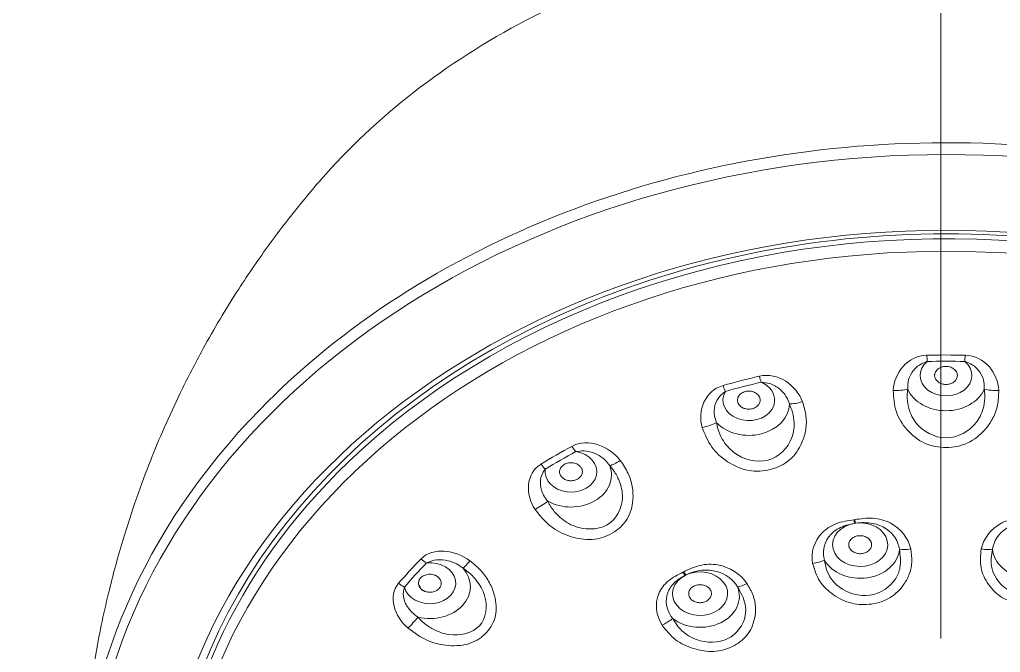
# Model space of a CAD drawing. Extents: x 900 to 2324, y -1513 to 827.
# Drawn here: x 1627.62 to 1670.66, y 548.14 to 575.91 of the extents above; entities that cross this region are included whole.
import ezdxf

# ---------------------------------------------------------------- set-up
doc = ezdxf.new("R2010")
doc.units = 0
doc.header["$LTSCALE"] = 4
doc.header["$MEASUREMENT"] = 0
doc.linetypes.add('CENTER2', pattern=[28.575, 19.05, -3.175, 3.175, -3.175])
doc.layers.add('1', color=7, linetype='CONTINUOUS')
doc.layers.add('Cneter', color=1, linetype='CENTER2', lineweight=13)

msp = doc.modelspace()

# ---------------------------------------------------------------- linework, layer by layer
at = {"layer": '1', "color": 7, "linetype": 'Continuous', "lineweight": 13}
msp.add_line((1645.261, 550.867), (1645.153, 551.104), dxfattribs=at)
for centre, major_axis, ratio, start_param, end_param in [((1668.272, 553.959), (33.305, 0), 0.790155, 0.985535, 2.156816), ((1668.272, 540.481), (-37.999, 0), 0.790155, 3.799488, 5.627397), ((1668.272, 540.198), (37.699, 0), 0.790155, 5.156583, 10.55138), ((1668.272, 539.39), (-34.52, 0), 0.790155, 3.141593, 6.283185), ((1668.272, 539.468), (-33.944, 0), 0.790155, 3.806432, 5.595275), ((1668.272, 560.292), (1.136, 0), 0.790155, 2.388638, 7.03614), ((1668.272, 538.198), (-29.098, 0), 0.790155, 4.683592, 4.741186), ((1668.272, 538.168), (28.789, 0), 0.790155, 1.541999, 1.599594), ((1659.62, 559.209), (1.136, 0), 0.790155, 2.702797, 7.350299), ((1668.272, 538.198), (-29.098, 0), 0.790155, 4.997751, 5.055346), ((1668.272, 538.168), (28.789, 0), 0.790155, 1.856158, 1.913753), ((1665.984, 559.993), (-0.999, 0.039), 0.356197, 1.560092, 2.238121), ((1668.272, 560.149), (-1.779, 0), 0.790155, 0.332697, 2.808896), ((1670.561, 559.993), (-0.999, -0.039), 0.356197, 0.903472, 1.581501), ((1662.041, 559.5), (-0.937, -0.348), 0.320636, 0.703306, 1.381335), ((1659.62, 559.066), (-1.779, 0), 0.790155, 0.646856, 3.123055), ((1657.688, 558.382), (-0.961, -0.277), 0.334397, 1.356903, 2.034932), ((1668.272, 538.198), (-29.098, 0), 0.790155, 5.31191, 5.369505), ((1651.814, 556.067), (1.136, 0), 0.790155, 3.016957, 7.664458), ((1668.272, 538.168), (28.789, 0), 0.790155, 2.170317, 2.227912), ((1654.131, 556.95), (-0.794, -0.608), 0.231194, 0.528428, 1.206457), ((1651.814, 555.923), (-1.779, 0), 0.790155, 0.961015, 3.437215), ((1650.428, 554.824), (-0.834, -0.551), 0.257371, 1.174339, 1.852368), ((1668.272, 536.956), (21.895, 0), 0.790155, 1.754739, 1.756453), ((1664.506, 552.865), (1.209, 0), 0.790155, 1.770981, 8.023396), ((1668.272, 536.943), (21.709, 0), 0.790155, 1.754739, 1.756453), ((1664.506, 552.75), (-1.723, 0), 0.790155, 0.428993, 3.082198), ((1666.739, 553.021), (-0.781, -0.174), 0.417986, 0.764301, 1.461164), ((1669.806, 553.021), (-0.781, 0.174), 0.417986, 1.680428, 2.377291), ((1672.039, 552.75), (-1.723, 0), 0.790155, 0.059394, 2.712599), ((1668.272, 538.198), (-29.098, 0), 0.790155, 5.626069, 5.683664), ((1645.62, 551.172), (1.136, 0), 0.790155, 3.331116, 7.978618), ((1668.272, 538.168), (28.789, 0), 0.790155, 2.484477, 2.542072), ((1645.62, 551.029), (-1.779, 0), 0.790155, 1.275174, 3.751374), ((1647.605, 552.594), (-0.602, -0.799), 0.096628, 0.391372, 1.069401), ((1657.481, 550.715), (1.209, 0), 0.790155, 2.140581, 8.392995), ((1662.471, 552.391), (-0.787, -0.142), 0.42214, 1.431635, 2.128498), ((1668.272, 536.956), (21.895, 0), 0.790155, 2.124338, 2.126052), ((1668.272, 536.943), (21.709, 0), 0.790155, 2.124338, 2.126052), ((1657.481, 550.6), (-1.723, 0), 0.790155, 0.798592, 3.451798), ((1659.611, 551.515), (-0.662, -0.45), 0.33463, 0.540665, 1.237528), ((1644.914, 549.668), (-0.651, -0.759), 0.132657, 1.027548, 1.705577), ((1655.92, 549.709), (-0.678, -0.425), 0.346531, 1.203606, 1.90047)]:
    msp.add_ellipse(centre, major_axis=major_axis, ratio=ratio, start_param=start_param, end_param=end_param, dxfattribs=at)
at = {"layer": '1', "color": 7, "linetype": 'Continuous', "lineweight": 18}
for centre, major_axis, ratio, start_param, end_param in [((1668.272, 553.959), (33.305, 0), 0.790155, 2.156816, 2.539311), ((1668.272, 539.554), (34.11, 0), 0.790155, 0, 3.141593), ((1667.443, 561.519), (0.023, -1), 0.017648, 5.058034, 5.371923), ((1669.101, 561.519), (0.023, 1), 0.017648, 4.052855, 4.366744), ((1660.168, 560.608), (-0.226, 0.974), 0.172536, 1.896758, 2.210646), ((1658.592, 560.203), (0.272, -0.962), 0.206104, 5.029409, 5.343298), ((1668.272, 540.481), (-37.999, 0), 0.790155, 5.627397, 6.920378), ((1652.028, 557.561), (-0.475, 0.88), 0.345831, 1.826509, 2.140397), ((1668.272, 539.468), (-33.944, 0), 0.790155, 5.595275, 6.283185), ((1650.687, 556.791), (0.521, -0.854), 0.374386, 4.949259, 5.263148), ((1664.265, 554.292), (-0.117, 0.791), 0.113137, 1.98774, 2.222155), ((1664.302, 554.297), (0.116, -0.791), 0.112105, 5.129487, 5.363902), ((1645.479, 552.676), (-0.716, 0.699), 0.485274, 1.699387, 2.013276), ((1656.828, 552.009), (-0.352, 0.718), 0.3231, 1.919159, 2.153574), ((1656.86, 552.025), (0.351, -0.719), 0.322207, 5.061239, 5.295654), ((1644.504, 551.616), (0.756, -0.654), 0.50602, 4.811058, 5.124946)]:
    msp.add_ellipse(centre, major_axis=major_axis, ratio=ratio, start_param=start_param, end_param=end_param, dxfattribs=at)
at = {"layer": '1', "color": 7, "linetype": 'Continuous', "lineweight": 13}
msp.add_ellipse((1668.272, 539.177), major_axis=(33.622, 0), ratio=0.790155, dxfattribs=at)
at = {"layer": '1', "color": 7, "linetype": 'Continuous', "lineweight": 18}
for points, knots in [([(1640.85, 568.894), (1640.364, 568.337), (1639.534, 567.331), (1638.51, 565.966), (1637.723, 564.838), (1637.023, 563.77), (1636.302, 562.594), (1635.492, 561.163), (1634.701, 559.622), (1633.972, 558.04), (1633.335, 556.51), (1632.727, 554.879), (1632.096, 552.944), (1631.584, 551.06), (1631.198, 549.345), (1630.906, 547.821), (1630.618, 545.951), (1630.36, 543.506), (1630.282, 541.662), (1630.274, 540.635)], [0, 0, 0, 0, 0.073159, 0.128421, 0.166706, 0.205894, 0.252033, 0.300947, 0.366045, 0.420507, 0.470557, 0.527281, 0.590481, 0.669456, 0.716247, 0.761084, 0.820335, 0.900163, 1, 1, 1, 1]), ([(1667.443, 560.906), (1667.334, 560.864), (1667.07, 560.763), (1666.758, 560.445), (1666.591, 560.054), (1666.591, 559.793), (1666.591, 559.689)], [0, 0, 0, 0, 0.208279, 0.500324, 0.801781, 1, 1, 1, 1]), ([(1669.954, 559.689), (1669.954, 559.794), (1669.954, 560.055), (1669.786, 560.446), (1669.475, 560.763), (1669.212, 560.864), (1669.101, 560.906)], [0, 0, 0, 0, 0.200427, 0.49953, 0.790892, 1, 1, 1, 1]), ([(1668.772, 560.292), (1668.772, 560.299), (1668.772, 560.313), (1668.769, 560.34), (1668.76, 560.388), (1668.733, 560.453), (1668.681, 560.525), (1668.588, 560.607), (1668.434, 560.678), (1668.22, 560.697), (1668.047, 560.652), (1667.932, 560.585), (1667.862, 560.523), (1667.811, 560.45), (1667.785, 560.386), (1667.776, 560.34), (1667.773, 560.314), (1667.772, 560.297), (1667.773, 560.284), (1667.773, 560.271), (1667.775, 560.249), (1667.788, 560.179), (1667.83, 560.097), (1667.906, 560.02), (1667.997, 559.956), (1668.134, 559.904), (1668.317, 559.889), (1668.498, 559.929), (1668.649, 560.018), (1668.733, 560.124), (1668.766, 560.216), (1668.772, 560.264), (1668.772, 560.289), (1668.772, 560.292)], [0, 0, 0, 0, 0.007812, 0.015625, 0.03125, 0.0625, 0.09375, 0.125, 0.1875, 0.25, 0.3125, 0.34375, 0.375, 0.40625, 0.4375, 0.453125, 0.460938, 0.46875, 0.472656, 0.476562, 0.484375, 0.5, 0.5625, 0.59375, 0.625, 0.6875, 0.75, 0.8125, 0.875, 0.9375, 0.96875, 0.996094, 1, 1, 1, 1]), ([(1661.398, 559.04), (1661.363, 559.14), (1661.276, 559.39), (1660.984, 559.723), (1660.578, 559.95), (1660.289, 559.982), (1660.168, 559.995)], [0, 0, 0, 0, 0.200427, 0.49953, 0.790892, 1, 1, 1, 1]), ([(1658.592, 559.59), (1658.503, 559.524), (1658.29, 559.363), (1658.104, 558.983), (1658.078, 558.568), (1658.166, 558.318), (1658.2, 558.219)], [0, 0, 0, 0, 0.208279, 0.500324, 0.801781, 1, 1, 1, 1]), ([(1660.095, 559.331), (1660.093, 559.338), (1660.087, 559.351), (1660.074, 559.376), (1660.046, 559.419), (1659.995, 559.475), (1659.917, 559.53), (1659.797, 559.586), (1659.623, 559.616), (1659.411, 559.581), (1659.264, 559.497), (1659.182, 559.405), (1659.139, 559.328), (1659.119, 559.247), (1659.119, 559.179), (1659.129, 559.133), (1659.136, 559.108), (1659.142, 559.092), (1659.147, 559.08), (1659.153, 559.068), (1659.164, 559.047), (1659.203, 558.983), (1659.275, 558.916), (1659.377, 558.861), (1659.489, 558.823), (1659.64, 558.806), (1659.82, 558.837), (1659.976, 558.919), (1660.085, 559.041), (1660.123, 559.162), (1660.119, 559.257), (1660.106, 559.305), (1660.097, 559.328), (1660.095, 559.331)], [0, 0, 0, 0, 0.007812, 0.015625, 0.03125, 0.0625, 0.09375, 0.125, 0.1875, 0.25, 0.3125, 0.34375, 0.375, 0.40625, 0.4375, 0.453125, 0.460938, 0.46875, 0.472656, 0.476562, 0.484375, 0.5, 0.5625, 0.59375, 0.625, 0.6875, 0.75, 0.8125, 0.875, 0.9375, 0.96875, 0.996094, 1, 1, 1, 1]), ([(1653.516, 556.333), (1653.449, 556.42), (1653.283, 556.639), (1652.895, 556.886), (1652.433, 557.005), (1652.148, 556.965), (1652.028, 556.948)], [0, 0, 0, 0, 0.200427, 0.49953, 0.790892, 1, 1, 1, 1]), ([(1650.687, 556.178), (1650.628, 556.093), (1650.487, 555.888), (1650.445, 555.48), (1650.563, 555.076), (1650.73, 554.858), (1650.796, 554.771)], [0, 0, 0, 0, 0.208279, 0.500324, 0.801781, 1, 1, 1, 1]), ([(1652.219, 556.299), (1652.214, 556.304), (1652.203, 556.315), (1652.181, 556.336), (1652.138, 556.37), (1652.067, 556.411), (1651.972, 556.445), (1651.835, 556.468), (1651.658, 556.454), (1651.47, 556.37), (1651.364, 556.253), (1651.321, 556.146), (1651.311, 556.063), (1651.323, 555.98), (1651.35, 555.916), (1651.377, 555.875), (1651.394, 555.852), (1651.406, 555.839), (1651.416, 555.828), (1651.426, 555.818), (1651.444, 555.801), (1651.506, 555.75), (1651.601, 555.703), (1651.72, 555.676), (1651.841, 555.667), (1651.992, 555.688), (1652.15, 555.762), (1652.267, 555.877), (1652.323, 556.02), (1652.312, 556.144), (1652.27, 556.234), (1652.239, 556.276), (1652.221, 556.296), (1652.219, 556.299)], [0, 0, 0, 0, 0.007812, 0.015625, 0.03125, 0.0625, 0.09375, 0.125, 0.1875, 0.25, 0.3125, 0.34375, 0.375, 0.40625, 0.4375, 0.453125, 0.460938, 0.46875, 0.472656, 0.476562, 0.484375, 0.5, 0.5625, 0.59375, 0.625, 0.6875, 0.75, 0.8125, 0.875, 0.9375, 0.96875, 0.996094, 1, 1, 1, 1]), ([(1664.997, 552.94), (1664.994, 552.952), (1664.986, 552.978), (1664.963, 553.028), (1664.923, 553.088), (1664.857, 553.15), (1664.75, 553.217), (1664.588, 553.266), (1664.378, 553.259), (1664.219, 553.197), (1664.12, 553.121), (1664.061, 553.053), (1664.023, 552.977), (1664.004, 552.898), (1664.005, 552.839), (1664.012, 552.8), (1664.018, 552.775), (1664.042, 552.706), (1664.113, 552.605), (1664.236, 552.526), (1664.351, 552.487), (1664.442, 552.471), (1664.535, 552.468), (1664.658, 552.483), (1664.803, 552.536), (1664.936, 552.646), (1664.996, 552.764), (1665.007, 552.851), (1665.004, 552.902), (1665, 552.927), (1664.997, 552.94)], [0, 0, 0, 0, 0.015625, 0.03125, 0.0625, 0.09375, 0.125, 0.1875, 0.25, 0.3125, 0.34375, 0.375, 0.40625, 0.4375, 0.46875, 0.476562, 0.484375, 0.5, 0.5625, 0.625, 0.65625, 0.6875, 0.71875, 0.75, 0.8125, 0.875, 0.9375, 0.96875, 0.984375, 1, 1, 1, 1]), ([(1647.078, 551.833), (1646.986, 551.901), (1646.757, 552.07), (1646.311, 552.213), (1645.839, 552.215), (1645.585, 552.108), (1645.479, 552.063)], [0, 0, 0, 0, 0.200427, 0.49953, 0.790892, 1, 1, 1, 1]), ([(1645.914, 551.492), (1645.907, 551.496), (1645.892, 551.503), (1645.863, 551.518), (1645.808, 551.54), (1645.726, 551.561), (1645.622, 551.57), (1645.483, 551.559), (1645.32, 551.502), (1645.174, 551.376), (1645.118, 551.239), (1645.12, 551.127), (1645.142, 551.045), (1645.186, 550.97), (1645.237, 550.915), (1645.279, 550.883), (1645.304, 550.866), (1645.32, 550.856), (1645.334, 550.848), (1645.347, 550.841), (1645.372, 550.829), (1645.451, 550.796), (1645.559, 550.774), (1645.683, 550.778), (1645.802, 550.798), (1645.936, 550.855), (1646.058, 550.964), (1646.124, 551.103), (1646.122, 551.252), (1646.062, 551.367), (1645.988, 551.442), (1645.942, 551.475), (1645.917, 551.49), (1645.914, 551.492)], [0, 0, 0, 0, 0.007812, 0.015625, 0.03125, 0.0625, 0.09375, 0.125, 0.1875, 0.25, 0.3125, 0.34375, 0.375, 0.40625, 0.4375, 0.453125, 0.460938, 0.46875, 0.472656, 0.476562, 0.484375, 0.5, 0.5625, 0.59375, 0.625, 0.6875, 0.75, 0.8125, 0.875, 0.9375, 0.96875, 0.996094, 1, 1, 1, 1]), ([(1644.504, 551.003), (1644.481, 550.907), (1644.425, 550.678), (1644.531, 550.277), (1644.782, 549.92), (1645.011, 549.751), (1645.102, 549.684)], [0, 0, 0, 0, 0.208279, 0.500324, 0.801781, 1, 1, 1, 1]), ([(1657.904, 550.924), (1657.896, 550.935), (1657.877, 550.957), (1657.833, 550.997), (1657.768, 551.041), (1657.678, 551.08), (1657.548, 551.113), (1657.374, 551.112), (1657.181, 551.045), (1657.062, 550.942), (1657.004, 550.843), (1656.981, 550.763), (1656.979, 550.682), (1656.998, 550.603), (1657.026, 550.548), (1657.05, 550.513), (1657.068, 550.491), (1657.121, 550.434), (1657.233, 550.36), (1657.385, 550.321), (1657.509, 550.318), (1657.601, 550.329), (1657.689, 550.353), (1657.798, 550.402), (1657.909, 550.493), (1657.982, 550.633), (1657.984, 550.76), (1657.955, 550.845), (1657.929, 550.891), (1657.913, 550.913), (1657.904, 550.924)], [0, 0, 0, 0, 0.015625, 0.03125, 0.0625, 0.09375, 0.125, 0.1875, 0.25, 0.3125, 0.34375, 0.375, 0.40625, 0.4375, 0.46875, 0.476562, 0.484375, 0.5, 0.5625, 0.625, 0.65625, 0.6875, 0.71875, 0.75, 0.8125, 0.875, 0.9375, 0.96875, 0.984375, 1, 1, 1, 1])]:
    msp.add_open_spline(points, degree=3, knots=knots, dxfattribs=at)
at = {"layer": '1', "color": 7, "linetype": 'Continuous', "lineweight": 13}
for points in [[(1667.435, 561.18), (1666.575, 561.16), (1665.988, 560.385), (1665.959, 559.638)], [(1670.586, 559.638), (1670.557, 560.382), (1669.973, 561.16), (1669.11, 561.18)], [(1661.974, 559.139), (1661.711, 559.847), (1660.91, 560.451), (1660.081, 560.259)], [(1658.488, 559.85), (1657.678, 559.622), (1657.365, 558.734), (1657.574, 558.009)], [(1653.979, 556.562), (1653.508, 557.178), (1652.567, 557.565), (1651.854, 557.179)], [(1650.499, 556.401), (1649.818, 555.986), (1649.81, 555.058), (1650.236, 554.413)], [(1647.383, 552.159), (1646.749, 552.637), (1645.762, 552.782), (1645.234, 552.242)], [(1644.249, 551.17), (1643.764, 550.61), (1644.062, 549.718), (1644.664, 549.201)]]:
    msp.add_open_spline(points, degree=3, dxfattribs=at)
for points, knots in [([(1670.586, 559.638), (1670.58, 559.422), (1670.57, 559.006), (1670.356, 558.416), (1669.944, 557.815), (1669.268, 557.261), (1668.278, 557.069), (1667.283, 557.257), (1666.527, 557.875), (1666.013, 558.697), (1665.977, 559.318), (1665.959, 559.638)], [0, 0, 0, 0, 0.087456, 0.169153, 0.25014, 0.377375, 0.499739, 0.622279, 0.749894, 0.871256, 1, 1, 1, 1]), ([(1666.591, 559.689), (1666.581, 559.598), (1666.552, 559.345), (1666.614, 558.84), (1666.967, 557.998), (1667.764, 557.552), (1668.783, 557.552), (1669.579, 557.999), (1669.932, 558.842), (1669.993, 559.347), (1669.964, 559.599), (1669.954, 559.689)], [0, 0, 0, 0, 0.046355, 0.127416, 0.254336, 0.50001, 0.500136, 0.746142, 0.872777, 0.954138, 1, 1, 1, 1]), ([(1661.974, 559.139), (1662.037, 558.931), (1662.159, 558.528), (1662.142, 557.909), (1661.942, 557.232), (1661.474, 556.535), (1660.593, 556.109), (1659.588, 556.047), (1658.672, 556.456), (1657.923, 557.12), (1657.693, 557.707), (1657.574, 558.009)], [0, 0, 0, 0, 0.087456, 0.169153, 0.25014, 0.377375, 0.499739, 0.622279, 0.749894, 0.871256, 1, 1, 1, 1]), ([(1658.2, 558.219), (1658.218, 558.128), (1658.266, 557.878), (1658.478, 557.407), (1659.072, 556.683), (1659.968, 556.449), (1660.937, 556.698), (1661.556, 557.322), (1661.633, 558.219), (1661.538, 558.719), (1661.435, 558.955), (1661.398, 559.04)], [0, 0, 0, 0, 0.046355, 0.127416, 0.254336, 0.50001, 0.500136, 0.746142, 0.872777, 0.954138, 1, 1, 1, 1]), ([(1653.979, 556.562), (1654.105, 556.377), (1654.347, 556.02), (1654.529, 555.422), (1654.559, 554.724), (1654.346, 553.941), (1653.661, 553.319), (1652.743, 553.016), (1651.758, 553.187), (1650.846, 553.644), (1650.444, 554.152), (1650.236, 554.413)], [0, 0, 0, 0, 0.087456, 0.169153, 0.25014, 0.377375, 0.499739, 0.622279, 0.749894, 0.871256, 1, 1, 1, 1]), ([(1650.796, 554.771), (1650.84, 554.688), (1650.96, 554.459), (1651.302, 554.057), (1652.077, 553.505), (1652.985, 553.497), (1653.809, 553.97), (1654.19, 554.719), (1653.985, 555.6), (1653.743, 556.058), (1653.576, 556.26), (1653.516, 556.333)], [0, 0, 0, 0, 0.046355, 0.127416, 0.254336, 0.50001, 0.500136, 0.746142, 0.872777, 0.954138, 1, 1, 1, 1]), ([(1664.231, 553.959), (1663.973, 553.921), (1663.707, 553.879), (1663.219, 553.696), (1662.998, 553.555), (1662.481, 553.022), (1662.336, 552.515), (1662.421, 552.042)], [0, 0, 0, 0, 0.25, 0.25, 0.5, 0.5, 1, 1, 1, 1]), ([(1666.726, 552.678), (1666.621, 553.15), (1666.287, 553.584), (1665.586, 553.939), (1665.323, 554.007), (1664.79, 554.039), (1664.529, 554.003), (1664.268, 553.964)], [0, 0, 0, 0, 0.5, 0.5, 0.75, 0.75, 1, 1, 1, 1]), ([(1672.277, 553.964), (1672.019, 554.002), (1671.752, 554.039), (1671.22, 554.007), (1670.957, 553.938), (1670.26, 553.584), (1669.924, 553.148), (1669.819, 552.678)], [0, 0, 0, 0, 0.25, 0.25, 0.5, 0.5, 1, 1, 1, 1]), ([(1662.939, 552.184), (1662.841, 552.514), (1662.891, 552.887), (1663.224, 553.341), (1663.378, 553.477), (1663.767, 553.687), (1664.006, 553.761), (1664.265, 553.801)], [0, 0, 0, 0, 0.5, 0.5, 0.75, 0.75, 1, 1, 1, 1]), ([(1664.302, 553.807), (1664.565, 553.844), (1664.816, 553.842), (1665.273, 553.757), (1665.475, 553.675), (1665.982, 553.342), (1666.181, 553.009), (1666.226, 552.67)], [0, 0, 0, 0, 0.25, 0.25, 0.5, 0.5, 1, 1, 1, 1]), ([(1670.319, 552.67), (1670.363, 553.008), (1670.565, 553.343), (1671.068, 553.674), (1671.27, 553.757), (1671.727, 553.842), (1671.983, 553.843), (1672.243, 553.807)], [0, 0, 0, 0, 0.5, 0.5, 0.75, 0.75, 1, 1, 1, 1]), ([(1666.726, 552.678), (1666.754, 552.49), (1666.808, 552.128), (1666.695, 551.593), (1666.402, 551.034), (1665.864, 550.492), (1665.017, 550.213), (1664.109, 550.235), (1663.314, 550.634), (1662.663, 551.24), (1662.503, 551.772), (1662.421, 552.042)], [0, 0, 0, 0, 0.087607, 0.169371, 0.250856, 0.377447, 0.501128, 0.621802, 0.747777, 0.872041, 1, 1, 1, 1]), ([(1662.939, 552.184), (1662.964, 552.044), (1663.042, 551.606), (1663.594, 550.833), (1664.473, 550.581), (1665.393, 550.717), (1665.994, 551.124), (1666.326, 551.947), (1666.264, 552.393), (1666.226, 552.67)], [0, 0, 0, 0, 0.080562, 0.253207, 0.499831, 0.500495, 0.747529, 0.843295, 1, 1, 1, 1]), ([(1674.123, 552.042), (1674.077, 551.857), (1673.986, 551.5), (1673.669, 551.029), (1673.174, 550.586), (1672.454, 550.23), (1671.547, 550.21), (1670.7, 550.492), (1670.108, 551.095), (1669.733, 551.853), (1669.79, 552.4), (1669.819, 552.678)], [0, 0, 0, 0, 0.087607, 0.169371, 0.250856, 0.377447, 0.501128, 0.621802, 0.747777, 0.872041, 1, 1, 1, 1]), ([(1670.319, 552.67), (1670.29, 552.531), (1670.198, 552.094), (1670.424, 551.206), (1671.156, 550.716), (1672.076, 550.581), (1672.8, 550.792), (1673.427, 551.473), (1673.537, 551.912), (1673.606, 552.184)], [0, 0, 0, 0, 0.080562, 0.253207, 0.499831, 0.500495, 0.747529, 0.843295, 1, 1, 1, 1]), ([(1647.383, 552.159), (1647.559, 552.012), (1647.898, 551.728), (1648.261, 551.198), (1648.518, 550.535), (1648.581, 549.734), (1648.158, 548.974), (1647.418, 548.463), (1646.459, 548.391), (1645.475, 548.61), (1644.94, 549), (1644.664, 549.201)], [0, 0, 0, 0, 0.087456, 0.169153, 0.25014, 0.377375, 0.499739, 0.622279, 0.749894, 0.871256, 1, 1, 1, 1]), ([(1645.102, 549.684), (1645.168, 549.614), (1645.348, 549.423), (1645.786, 549.119), (1646.668, 548.775), (1647.498, 548.984), (1648.097, 549.635), (1648.203, 550.445), (1647.735, 551.242), (1647.37, 551.624), (1647.155, 551.778), (1647.078, 551.833)], [0, 0, 0, 0, 0.046355, 0.127416, 0.254336, 0.50001, 0.500136, 0.746142, 0.872777, 0.954138, 1, 1, 1, 1]), ([(1659.537, 551.159), (1659.255, 551.574), (1658.777, 551.888), (1657.99, 552.023), (1657.72, 552.013), (1657.215, 551.892), (1656.988, 551.783), (1656.762, 551.673)], [0, 0, 0, 0, 0.5, 0.5, 0.75, 0.75, 1, 1, 1, 1]), ([(1656.73, 551.657), (1656.507, 551.548), (1656.279, 551.433), (1655.901, 551.122), (1655.752, 550.927), (1655.485, 550.278), (1655.549, 549.759), (1655.814, 549.337)], [0, 0, 0, 0, 0.25, 0.25, 0.5, 0.5, 1, 1, 1, 1]), ([(1656.278, 549.625), (1656.052, 549.907), (1655.944, 550.271), (1656.061, 550.792), (1656.146, 550.962), (1656.417, 551.271), (1656.605, 551.408), (1656.828, 551.519)], [0, 0, 0, 0, 0.5, 0.5, 0.75, 0.75, 1, 1, 1, 1]), ([(1656.86, 551.534), (1657.088, 551.644), (1657.323, 551.715), (1657.785, 551.765), (1658.008, 551.745), (1658.618, 551.578), (1658.941, 551.322), (1659.121, 551.016)], [0, 0, 0, 0, 0.25, 0.25, 0.5, 0.5, 1, 1, 1, 1]), ([(1659.537, 551.159), (1659.636, 550.99), (1659.829, 550.665), (1659.934, 550.129), (1659.882, 549.519), (1659.599, 548.855), (1658.927, 548.351), (1658.08, 548.115), (1657.19, 548.265), (1656.351, 548.651), (1655.995, 549.106), (1655.814, 549.337)], [0, 0, 0, 0, 0.087607, 0.169371, 0.250856, 0.377447, 0.501128, 0.621802, 0.747777, 0.872041, 1, 1, 1, 1]), ([(1656.278, 549.625), (1656.354, 549.5), (1656.593, 549.108), (1657.396, 548.535), (1658.303, 548.547), (1659.098, 548.937), (1659.496, 549.491), (1659.488, 550.362), (1659.262, 550.765), (1659.121, 551.016)], [0, 0, 0, 0, 0.080562, 0.253207, 0.499831, 0.500495, 0.747529, 0.843295, 1, 1, 1, 1])]:
    msp.add_open_spline(points, degree=3, knots=knots, dxfattribs=at)
at = {"layer": 'Cneter', "lineweight": 5, "ltscale": 0.5}
msp.add_line((1668.046, 148.694), (1668.046, 576.285), dxfattribs=at)

doc.saveas('drawing.dxf')
